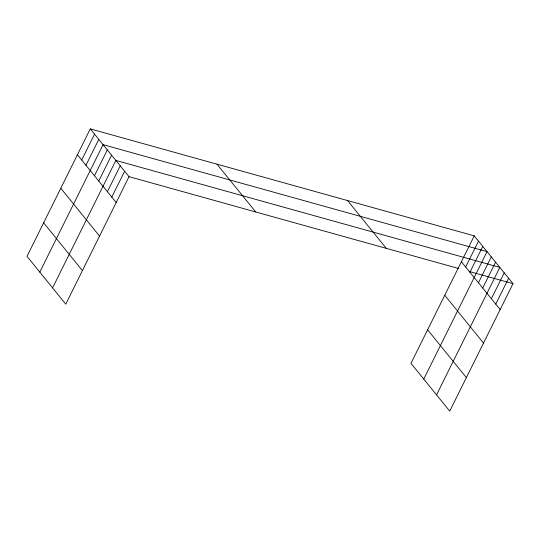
<?xml version="1.0" encoding="UTF-8"?>
<svg xmlns="http://www.w3.org/2000/svg" width="540" height="540" viewBox="0 0 540 540"><rect width="100%" height="100%" fill="white"/><g stroke="black" fill="none" stroke-linecap="round" stroke-linejoin="round"><path stroke-width="0.81" d="M90.275 128.871L27 256.338L65.759 304.142L129.033 176.668L90.275 128.871L474.242 235.859L513 283.662L449.726 411.129L410.967 363.332L474.242 235.859M81.695 160.002L94.541 134.129M85.955 165.26L98.8 139.388M39.791 272.113L103.066 144.646L487.033 251.633L423.758 379.107M94.486 175.777L107.332 149.904M98.746 181.035L111.591 155.162M52.576 287.888L115.857 160.421L499.824 267.408L436.55 394.875M107.399 191.714L120.245 165.834M111.794 197.127L124.639 171.254M465.662 266.996L478.507 241.117M469.928 272.255L482.774 246.375M478.454 282.771L491.299 256.892M482.713 288.029L495.558 262.15M491.373 298.701L504.218 272.822M495.761 304.121L508.606 278.242M129.033 176.668L458.474 268.468M469.226 271.465L513 283.662M461.396 261.738L500.155 309.535M444.757 295.265L483.509 343.062M347.537 200.556L386.289 248.353M427.613 329.805L466.364 377.602M216.986 164.18L255.744 211.977M77.429 154.751L116.188 202.547M60.791 188.271L99.542 236.075M43.645 222.818L82.397 270.614"/></g></svg>
